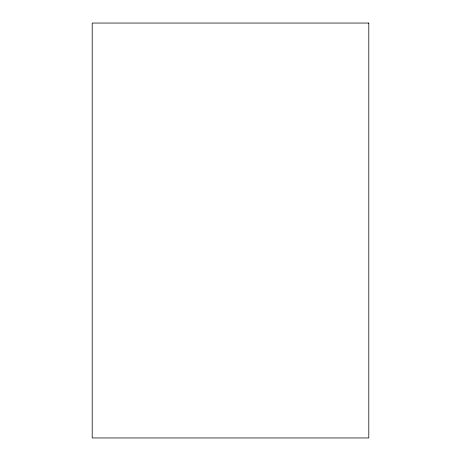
<?xml version="1.0" encoding="UTF-8"?>
<svg xmlns="http://www.w3.org/2000/svg" width="461" height="461" viewBox="0 0 461 461"><rect width="100%" height="100%" fill="white"/><g stroke="black" fill="none" stroke-linecap="round" stroke-linejoin="round"><path stroke-width="0.69" d="M368.8 23.05L92.2 23.05L92.2 437.95L368.8 437.95L368.8 23.05"/></g></svg>
